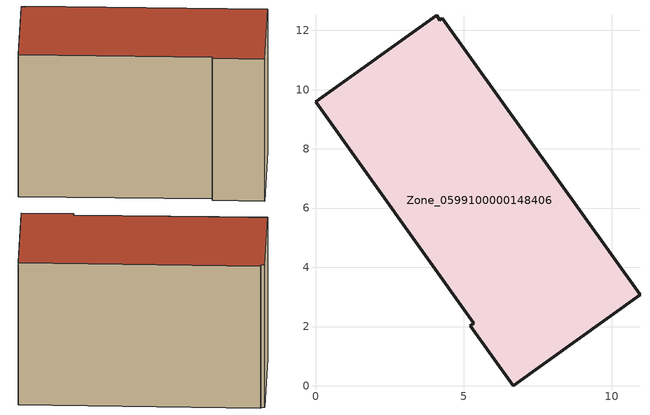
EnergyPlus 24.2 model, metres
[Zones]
Zone_0599100000148406
 floor ground (C_G): 4.29,12.41 10.96,3.07 6.68,0 5.22,2.03 5.34,2.12 0,9.59 4.09,12.51 4.2,12.35 z0
 wall outside (C_F): 5.34,2.12 5.22,2.03 6.68,0 10.96,3.07 4.29,12.41 4.2,12.35 4.09,12.51 0,9.59 5.34,2.12 z0:7.51
 roof outside (C_R): 10.96,3.07 4.29,12.41 4.2,12.35 4.09,12.51 0,9.59 5.34,2.12 5.22,2.03 6.68,0 z7.51
[BUILDING]
Pand.0599100000148406: North Axis=0; Terrain=City; Loads Convergence Tolerance Value=0.04; Temperature Convergence Tolerance Value=0.4; Solar Distribution=FullExterior; Maximum Number of Warmup Days=25; Minimum Number of Warmup Days=1
[Site:Location]
Rotterdam.The.Hague.AP_ZH_NLD Design_Conditions: Latitude=51.96; Longitude=4.45; Time Zone=1; Elevation=-4.5
[SITE:GROUNDTEMPERATURE:BUILDINGSURFACE]
18, 18, 18, 18, 18, 18, 18, 18, 18, 18, 18, 18
[MATERIAL] Thermal Absorptance=0.9; Solar Absorptance=0.7; Visible Absorptance=0.7
Name | Roughness | Thickness | Conductivity | Density | Specific Heat
G.TI.1975-1991 | MediumSmooth | 0.15 | 0.288461 | 540 | 1210
F.TI.1975-1991 | Rough | 0.3 | 0.230769 | 1920 | 840
R.TI.1975-1991 | MediumRough | 0.2 | 0.153846 | 1500 | 1000
[CONSTRUCTION]
C_G: G.TI.1975-1991
C_F: F.TI.1975-1991
C_R: R.TI.1975-1991
[ZONE]
Zone_0599100000148406: Type=1; Multiplier=1; Ceiling Height=Autocalculate; Volume=Autocalculate; Floor Area=autocalculate; Part of Total Floor Area=Yes
[ZONEINFILTRATION:DESIGNFLOWRATE]
Infil_Zone_0599100000148406: Zone or ZoneList or Space or SpaceList=Zone_0599100000148406; Schedule=AlwaysOn; Design Flow Rate Calculation Method=Flow/Area; Flow Rate per Floor Area=0.003; Constant Term Coefficient=1; Temperature Term Coefficient=0; Velocity Term Coefficient=0; Velocity Squared Term Coefficient=0
[HVACTEMPLATE:ZONE:IDEALLOADSAIRSYSTEM]
Zone_0599100000148406: Maximum Heating Supply Air Temperature=50; Minimum Cooling Supply Air Temperature=13; Maximum Heating Supply Air Humidity Ratio=0.0156; Minimum Cooling Supply Air Humidity Ratio=0.0077; Heating Limit=NoLimit; Cooling Limit=NoLimit; Dehumidification Control Type=ConstantSensibleHeatRatio; Cooling Sensible Heat Ratio=0.7; Dehumidification Setpoint=60; Humidification Control Type=None; Humidification Setpoint=30; Outdoor Air Method=None; Outdoor Air Flow Rate per Person=0.00944; Outdoor Air Flow Rate per Zone Floor Area=0; Outdoor Air Flow Rate per Zone=0; Demand Controlled Ventilation Type=None; Outdoor Air Economizer Type=NoEconomizer; Heat Recovery Type=None; Sensible Heat Recovery Effectiveness=0.7; Latent Heat Recovery Effectiveness=0.65
[ZONECONTROL:THERMOSTAT]
ThermostatControl_Zone_0599100000148406: Zone or ZoneList=Zone_0599100000148406; Control Type Schedule=DualSetpointControlType; Control 1=Thermostat_Zone_0599100000148406; Temperature Difference Between Cutout And Setpoint=0
[THERMOSTATSETPOINT:DUALSETPOINT]
Thermostat_Zone_0599100000148406: Heating Setpoint Temperature Schedule=HeatingSetpoint_Zone_0599100000148406; Cooling Setpoint Temperature Schedule=CoolingSetpoint_Zone_0599100000148406
[SCHEDULE:COMPACT]
HeatingSetpoint_Zone_0599100000148406: Through: 12/31, For: AllDays, Until: 24:00, 21
CoolingSetpoint_Zone_0599100000148406: Through: 12/31, For: AllDays, Until: 24:00, 24
DualSetpointControlType: Through: 12/31, For: AllDays, Until: 24:00, 4
AlwaysOn: Through: 12/31, For: AllDays, Until: 24:00, 1
